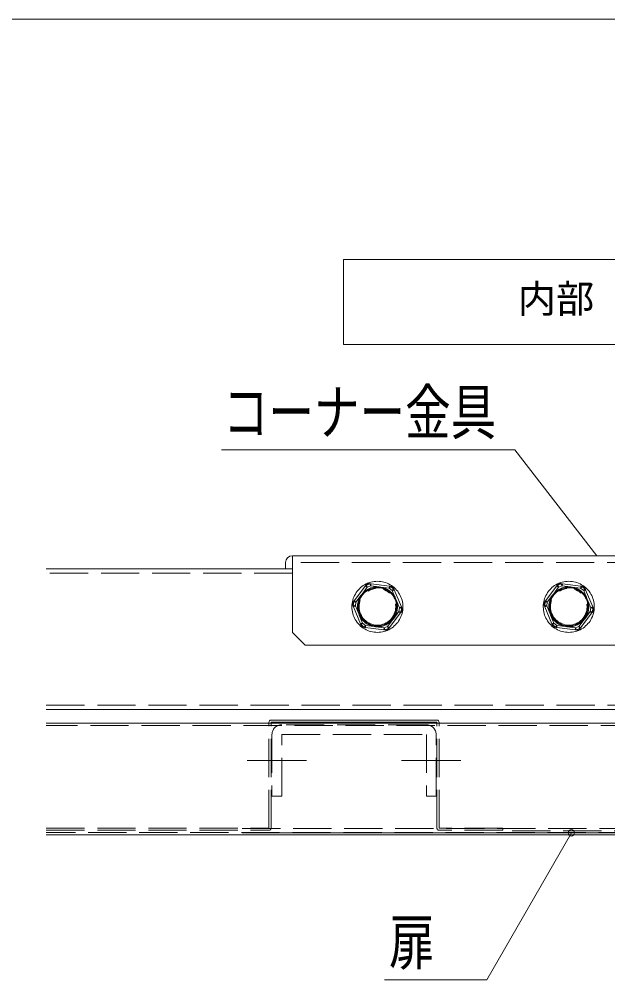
# Model space of a CAD drawing. Units: millimetres at full size, sheet at 1:3; details may follow other scales. Extents: x -616 to 554, y -508 to 310.
# Drawn here: x 136.7 to 275.1, y 83.9 to 309.5 of the extents above; entities that cross this region are included whole.
import ezdxf
from ezdxf.enums import TextEntityAlignment as Align

# ---------------------------------------------------------------- set-up
doc = ezdxf.new("R2010")
doc.units = ezdxf.units.MM
doc.header["$LTSCALE"] = 3
doc.header["$PDMODE"] = 32
doc.header["$PDSIZE"] = 1.5
for name, pattern in [('CHAIN1', [8, 5, -1, 1, -1]), ('DASHED3', [4, 3, -1]), ('DOUBLE_CHAIN1', [8.8, 5, -1, 0.6, -0.6, 0.6, -1])]:
    doc.linetypes.add(name, pattern=pattern)
for name, color, linetype, lineweight in [('0-0', 2, 'Continuous', 9), ('0-1', 7, 'Continuous', 9), ('0-2', 7, 'Continuous', 9), ('0-3', 7, 'Continuous', 9), ('0-7', 5, 'DASHED3', 9), ('0-8', 3, 'DOUBLE_CHAIN1', 9), ('0-A', 7, 'Continuous', 9), ('0-E', 7, 'Continuous', 9)]:
    doc.layers.add(name, color=color, linetype=linetype, lineweight=lineweight)
doc.styles.add('ＭＳ ゴシック', font='')
doc.styles.get('ＭＳ ゴシック').set_extended_font_data('MS Gothic')

msp = doc.modelspace()

# ---------------------------------------------------------------- linework, layer by layer
at = {"layer": '0-0', "color": 7, "linetype": 'CHAIN1'}
for p, q in [((204.294, 135.373), (190.294, 135.373)), ((226.594, 135.373), (240.594, 135.373))]:
    msp.add_line(p, q, dxfattribs=at)
at = {"layer": '0-1', "color": 5}
msp.add_line((553.696, 309.522), (-616.304, 309.522), dxfattribs=at)
at = {"layer": '0-2'}
msp.add_lwpolyline([(212.948, 253.084), (212.948, 233.084), (312.948, 233.084), (312.948, 253.084)], close=True, dxfattribs=at)
at = {"layer": '0-2', "color": 6}
for points in [[(184.313, 208.351), (253.267, 208.351), (272.561, 183.473)], [(222.583, 83.853), (246.698, 83.853), (266.548, 118.373)]]:
    msp.add_lwpolyline(points, dxfattribs=at)
at = {"layer": '0-2'}
msp.add_point((266.548, 118.373), dxfattribs=at)
at = {"layer": '0-3'}
for p, q in [((143.079, 180.373), (200.944, 180.373)), ((390.444, 147.373), (143.079, 147.373)), ((234.944, 144.873), (195.944, 144.873)), ((318.444, 144.173), (143.079, 144.173)), ((195.444, 144.373), (195.444, 144.173)), ((234.944, 144.373), (195.944, 144.373)), ((195.944, 144.373), (195.944, 144.173)), ((234.944, 144.373), (234.944, 144.173)), ((235.444, 144.373), (235.444, 144.173)), ((384.844, 117.873), (143.079, 117.873)), ((389.944, 118.373), (189.127, 118.373))]:
    msp.add_line(p, q, dxfattribs=at)
at = {"layer": '0-3', "linetype": 'DASHED3'}
for p, q in [((318.444, 143.573), (143.079, 143.573)), ((195.444, 119.473), (195.444, 144.173)), ((195.944, 119.473), (195.944, 144.173)), ((232.444, 143.773), (198.444, 143.773)), ((234.944, 119.473), (234.944, 144.173)), ((235.444, 119.473), (235.444, 144.173)), ((143.079, 119.473), (195.444, 119.473)), ((143.079, 118.973), (195.444, 118.973)), ((365.944, 118.473), (143.079, 118.473)), ((250.444, 118.973), (235.444, 118.973)), ((252.644, 118.873), (365.944, 118.873))]:
    msp.add_line(p, q, dxfattribs=at)
for points in [[(196.144, 141.473), (196.144, 126.973), (198.444, 126.973), (198.444, 141.473)], [(198.444, 141.473), (232.444, 141.473), (232.444, 126.973), (234.744, 126.973), (234.744, 141.473)], [(250.444, 118.973), (250.444, 119.473), (235.444, 119.473)]]:
    msp.add_lwpolyline(points, dxfattribs=at)
at = {"layer": '0-3'}
for centre, start, end in [((195.944, 144.373), 90, 180), ((234.944, 144.373), 0, 90)]:
    msp.add_arc(centre, 0.5, start, end, dxfattribs=at)
at = {"layer": '0-3', "linetype": 'DASHED3'}
for centre, radius, start, end in [((198.444, 141.473), 2.3, 90, 180), ((232.444, 141.473), 2.3, 0, 90), ((195.444, 119.473), 0.5, 270, 0), ((235.444, 119.473), 0.5, 180, 270)]:
    msp.add_arc(centre, radius, start, end, dxfattribs=at)
at = {"layer": '0-7'}
for p, q in [((283.944, 181.873), (200.944, 181.873)), ((200.944, 179.373), (143.079, 179.373)), ((143.079, 148.373), (366.444, 148.373)), ((189.127, 119.373), (389.944, 119.373))]:
    msp.add_line(p, q, dxfattribs=at)
at = {"layer": '0-8'}
for p, q in [((218.153, 176.373), (218.646, 177.015)), ((218.677, 176.939), (218.36, 176.526)), ((218.36, 176.526), (219.194, 176.872)), ((219.383, 176.414), (218.55, 176.068)), ((218.646, 177.015), (219.449, 176.91)), ((219.194, 176.872), (218.677, 176.939)), ((221.367, 176.154), (219.383, 176.414)), ((221.367, 176.154), (221.744, 176.104)), ((223.792, 176.34), (224.595, 176.234)), ((224.029, 176.237), (224.745, 175.688)), ((224.545, 176.169), (224.029, 176.237)), ((224.745, 175.688), (224.545, 176.169)), ((224.595, 176.234), (224.905, 175.486)), ((263.153, 176.373), (263.646, 177.015)), ((263.677, 176.939), (263.36, 176.526)), ((263.36, 176.526), (264.194, 176.872)), ((264.383, 176.414), (263.55, 176.068)), ((263.646, 177.015), (264.449, 176.91)), ((264.194, 176.872), (263.677, 176.939)), ((266.367, 176.154), (264.383, 176.414)), ((266.367, 176.154), (266.744, 176.104)), ((268.792, 176.34), (269.595, 176.234)), ((269.029, 176.237), (269.745, 175.688)), ((269.545, 176.169), (269.029, 176.237)), ((269.745, 175.688), (269.545, 176.169)), ((269.595, 176.234), (269.905, 175.486)), ((217.102, 174.179), (215.885, 172.592)), ((224.905, 175.486), (226.583, 171.44)), ((262.102, 174.179), (260.885, 172.592)), ((269.905, 175.486), (271.583, 171.44)), ((214.995, 172.253), (215.488, 172.896)), ((215.305, 171.506), (214.995, 172.253)), ((215.276, 171.762), (215.393, 172.656)), ((215.885, 172.592), (215.767, 171.697)), ((215.767, 171.697), (216.533, 169.849)), ((225.209, 173.447), (225.355, 173.096)), ((226.121, 171.248), (225.355, 173.096)), ((259.995, 172.253), (260.488, 172.896)), ((260.305, 171.506), (259.995, 172.253)), ((260.276, 171.762), (260.393, 172.656)), ((260.885, 172.592), (260.767, 171.697)), ((260.767, 171.697), (261.533, 169.849)), ((270.209, 173.447), (270.355, 173.096)), ((271.121, 171.248), (270.355, 173.096)), ((216.983, 167.459), (215.305, 171.506)), ((216.679, 169.498), (216.533, 169.849)), ((216.679, 169.498), (217.445, 167.65)), ((216.721, 169.918), (216.861, 169.582)), ((224.787, 168.766), (226.004, 170.354)), ((226.004, 170.354), (226.121, 171.248)), ((226.893, 170.692), (226.401, 170.049)), ((226.613, 171.184), (226.495, 170.289)), ((226.495, 170.289), (226.812, 170.702)), ((226.583, 171.44), (226.893, 170.692)), ((226.812, 170.702), (226.613, 171.184)), ((261.983, 167.459), (260.305, 171.506)), ((261.679, 169.498), (261.533, 169.849)), ((261.679, 169.498), (262.445, 167.65)), ((261.721, 169.918), (261.861, 169.582)), ((269.787, 168.766), (271.004, 170.354)), ((271.004, 170.354), (271.121, 171.248)), ((271.893, 170.692), (271.401, 170.049)), ((271.613, 171.184), (271.495, 170.289)), ((271.495, 170.289), (271.812, 170.702)), ((271.583, 171.44), (271.893, 170.692)), ((271.812, 170.702), (271.613, 171.184)), ((217.294, 166.711), (216.983, 167.459)), ((217.86, 166.708), (217.144, 167.257)), ((217.144, 167.257), (217.343, 166.776)), ((217.445, 167.65), (218.161, 167.101)), ((224.402, 168.592), (224.623, 168.881)), ((224.787, 168.766), (224.555, 168.464)), ((262.294, 166.711), (261.983, 167.459)), ((262.86, 166.708), (262.144, 167.257)), ((262.144, 167.257), (262.343, 166.776)), ((262.445, 167.65), (263.161, 167.101)), ((269.402, 168.592), (269.623, 168.881)), ((269.787, 168.766), (269.555, 168.464)), ((218.096, 166.606), (217.294, 166.711)), ((217.343, 166.776), (217.86, 166.708)), ((220.522, 166.792), (220.145, 166.841)), ((220.522, 166.792), (222.505, 166.531)), ((223.242, 165.93), (222.44, 166.036)), ((222.505, 166.531), (223.338, 166.877)), ((223.528, 166.419), (222.695, 166.074)), ((222.695, 166.074), (223.211, 166.006)), ((223.211, 166.006), (223.528, 166.419)), ((223.735, 166.573), (223.242, 165.93)), ((263.096, 166.606), (262.294, 166.711)), ((262.343, 166.776), (262.86, 166.708)), ((265.522, 166.792), (265.145, 166.841)), ((265.522, 166.792), (267.505, 166.531)), ((268.242, 165.93), (267.44, 166.036)), ((267.505, 166.531), (268.338, 166.877)), ((268.528, 166.419), (267.695, 166.074)), ((267.695, 166.074), (268.211, 166.006)), ((268.211, 166.006), (268.528, 166.419)), ((268.735, 166.573), (268.242, 165.93))]:
    msp.add_line(p, q, dxfattribs=at)
for points in [[(215.488, 172.896), (218.153, 176.373), (218.161, 176.367), (218.184, 176.349), (218.22, 176.321), (218.27, 176.283), (218.33, 176.237), (218.398, 176.185), (218.473, 176.128), (218.55, 176.068), (217.333, 174.481)], [(218.36, 176.526), (218.368, 176.508), (218.381, 176.475), (218.4, 176.43), (218.424, 176.373), (218.452, 176.306), (218.483, 176.231), (218.516, 176.151), (218.55, 176.068)], [(219.383, 176.414), (219.349, 176.496), (219.316, 176.576), (219.285, 176.651), (219.257, 176.718), (219.234, 176.775), (219.215, 176.821), (219.201, 176.853), (219.194, 176.872)], [(219.449, 176.91), (219.447, 176.9), (219.444, 176.872), (219.438, 176.826), (219.429, 176.764), (219.42, 176.689), (219.408, 176.604), (219.396, 176.511), (219.383, 176.414)], [(219.449, 176.91), (223.792, 176.34), (223.791, 176.33), (223.787, 176.302), (223.781, 176.256), (223.773, 176.194), (223.763, 176.119), (223.752, 176.033), (223.74, 175.94), (223.727, 175.844), (221.744, 176.104)], [(221.367, 176.154), (221.363, 176.115), (221.36, 176.077), (221.357, 176.043), (221.354, 176.013), (221.352, 175.988), (221.35, 175.97), (221.349, 175.958), (221.349, 175.954)], [(221.744, 176.104), (221.737, 176.066), (221.731, 176.029), (221.725, 175.995), (221.72, 175.965), (221.716, 175.94), (221.712, 175.922), (221.71, 175.911), (221.71, 175.907), (221.349, 175.954)], [(224.029, 176.237), (224.017, 176.221), (223.995, 176.193), (223.965, 176.154), (223.928, 176.105), (223.883, 176.048), (223.834, 175.983), (223.782, 175.915), (223.727, 175.844)], [(260.488, 172.896), (263.153, 176.373), (263.161, 176.367), (263.184, 176.349), (263.22, 176.321), (263.27, 176.283), (263.33, 176.237), (263.398, 176.185), (263.473, 176.128), (263.55, 176.068), (262.333, 174.481)], [(263.36, 176.526), (263.368, 176.508), (263.381, 176.475), (263.4, 176.43), (263.424, 176.373), (263.452, 176.306), (263.483, 176.231), (263.516, 176.151), (263.55, 176.068)], [(264.383, 176.414), (264.349, 176.496), (264.316, 176.576), (264.285, 176.651), (264.257, 176.718), (264.234, 176.775), (264.215, 176.821), (264.201, 176.853), (264.194, 176.872)], [(264.449, 176.91), (264.447, 176.9), (264.444, 176.872), (264.438, 176.826), (264.429, 176.764), (264.42, 176.689), (264.408, 176.604), (264.396, 176.511), (264.383, 176.414)], [(264.449, 176.91), (268.792, 176.34), (268.791, 176.33), (268.787, 176.302), (268.781, 176.256), (268.773, 176.194), (268.763, 176.119), (268.752, 176.033), (268.74, 175.94), (268.727, 175.844), (266.744, 176.104)], [(266.367, 176.154), (266.363, 176.115), (266.36, 176.077), (266.357, 176.043), (266.354, 176.013), (266.352, 175.988), (266.35, 175.97), (266.349, 175.958), (266.349, 175.954)], [(266.744, 176.104), (266.737, 176.066), (266.731, 176.029), (266.725, 175.995), (266.72, 175.965), (266.716, 175.94), (266.712, 175.922), (266.71, 175.911), (266.71, 175.907), (266.349, 175.954)], [(269.029, 176.237), (269.017, 176.221), (268.995, 176.193), (268.965, 176.154), (268.928, 176.105), (268.883, 176.048), (268.834, 175.983), (268.782, 175.915), (268.727, 175.844)], [(225.209, 173.447), (224.443, 175.295), (223.727, 175.844)], [(224.443, 175.295), (224.497, 175.366), (224.55, 175.435), (224.599, 175.499), (224.643, 175.556), (224.681, 175.605), (224.711, 175.645), (224.733, 175.672), (224.745, 175.688)], [(224.905, 175.486), (224.896, 175.483), (224.87, 175.472), (224.827, 175.454), (224.77, 175.43), (224.7, 175.401), (224.62, 175.368), (224.533, 175.332), (224.443, 175.295)], [(270.209, 173.447), (269.443, 175.295), (268.727, 175.844)], [(269.443, 175.295), (269.497, 175.366), (269.55, 175.435), (269.599, 175.499), (269.643, 175.556), (269.681, 175.605), (269.711, 175.645), (269.733, 175.672), (269.745, 175.688)], [(269.905, 175.486), (269.896, 175.483), (269.87, 175.472), (269.827, 175.454), (269.77, 175.43), (269.7, 175.401), (269.62, 175.368), (269.533, 175.332), (269.443, 175.295)], [(214.995, 172.253), (215.004, 172.252), (215.032, 172.249), (215.076, 172.243)], [(215.393, 172.656), (215.076, 172.243), (215.276, 171.762)], [(215.276, 171.762), (215.295, 171.759), (215.33, 171.755), (215.379, 171.748), (215.441, 171.74), (215.513, 171.731), (215.593, 171.72), (215.678, 171.709), (215.767, 171.697)], [(215.305, 171.506), (215.314, 171.509), (215.34, 171.52), (215.383, 171.538), (215.441, 171.562), (215.511, 171.591), (215.59, 171.624), (215.677, 171.66), (215.767, 171.697)], [(215.885, 172.592), (215.796, 172.603), (215.71, 172.614), (215.63, 172.625), (215.558, 172.634), (215.497, 172.643), (215.448, 172.649), (215.413, 172.654), (215.393, 172.656)], [(215.488, 172.896), (215.495, 172.89), (215.518, 172.873), (215.555, 172.845), (215.604, 172.807), (215.664, 172.761), (215.733, 172.708), (215.807, 172.651), (215.885, 172.592)], [(225.209, 173.447), (225.174, 173.431), (225.14, 173.415), (225.108, 173.4), (225.081, 173.388), (225.058, 173.377), (225.042, 173.369), (225.031, 173.365), (225.028, 173.363)], [(225.355, 173.096), (225.318, 173.082), (225.283, 173.069), (225.251, 173.057), (225.222, 173.047), (225.199, 173.038), (225.182, 173.032), (225.171, 173.028), (225.167, 173.027), (225.028, 173.363)], [(259.995, 172.253), (260.004, 172.252), (260.032, 172.249), (260.076, 172.243)], [(260.393, 172.656), (260.076, 172.243), (260.276, 171.762)], [(260.276, 171.762), (260.295, 171.759), (260.33, 171.755), (260.379, 171.748), (260.441, 171.74), (260.513, 171.731), (260.593, 171.72), (260.678, 171.709), (260.767, 171.697)], [(260.305, 171.506), (260.314, 171.509), (260.34, 171.52), (260.383, 171.538), (260.441, 171.562), (260.511, 171.591), (260.59, 171.624), (260.677, 171.66), (260.767, 171.697)], [(260.885, 172.592), (260.796, 172.603), (260.71, 172.614), (260.63, 172.625), (260.558, 172.634), (260.497, 172.643), (260.448, 172.649), (260.413, 172.654), (260.393, 172.656)], [(260.488, 172.896), (260.495, 172.89), (260.518, 172.873), (260.555, 172.845), (260.604, 172.807), (260.664, 172.761), (260.733, 172.708), (260.807, 172.651), (260.885, 172.592)], [(270.209, 173.447), (270.174, 173.431), (270.14, 173.415), (270.108, 173.4), (270.081, 173.388), (270.058, 173.377), (270.042, 173.369), (270.031, 173.365), (270.028, 173.363)], [(270.355, 173.096), (270.318, 173.082), (270.283, 173.069), (270.251, 173.057), (270.222, 173.047), (270.199, 173.038), (270.182, 173.032), (270.171, 173.028), (270.167, 173.027), (270.028, 173.363)], [(216.721, 169.918), (216.717, 169.917), (216.707, 169.913), (216.689, 169.907), (216.666, 169.898), (216.638, 169.888), (216.605, 169.876), (216.57, 169.863), (216.533, 169.849)], [(216.861, 169.582), (216.857, 169.581), (216.847, 169.576), (216.83, 169.568), (216.807, 169.558), (216.78, 169.545), (216.748, 169.53), (216.714, 169.515), (216.679, 169.498)], [(226.401, 170.049), (223.735, 166.573), (223.338, 166.877), (224.555, 168.464)], [(226.401, 170.049), (226.393, 170.055), (226.37, 170.073), (226.334, 170.101), (226.284, 170.139), (226.224, 170.185), (226.156, 170.237), (226.081, 170.294), (226.004, 170.354)], [(226.004, 170.354), (226.092, 170.342), (226.178, 170.331), (226.258, 170.32), (226.33, 170.311), (226.392, 170.303), (226.441, 170.296), (226.476, 170.292), (226.495, 170.289)], [(226.583, 171.44), (226.574, 171.436), (226.548, 171.425), (226.505, 171.407), (226.448, 171.383), (226.378, 171.354), (226.298, 171.321), (226.211, 171.285), (226.121, 171.248)], [(226.613, 171.184), (226.593, 171.186), (226.558, 171.191), (226.509, 171.197), (226.448, 171.205), (226.376, 171.215), (226.296, 171.225), (226.21, 171.236), (226.121, 171.248)], [(226.893, 170.692), (226.884, 170.693), (226.857, 170.697), (226.812, 170.702)], [(261.721, 169.918), (261.717, 169.917), (261.707, 169.913), (261.689, 169.907), (261.666, 169.898), (261.638, 169.888), (261.605, 169.876), (261.57, 169.863), (261.533, 169.849)], [(261.861, 169.582), (261.857, 169.581), (261.847, 169.576), (261.83, 169.568), (261.807, 169.558), (261.78, 169.545), (261.748, 169.53), (261.714, 169.515), (261.679, 169.498)], [(271.401, 170.049), (268.735, 166.573), (268.338, 166.877), (269.555, 168.464)], [(271.401, 170.049), (271.393, 170.055), (271.37, 170.073), (271.334, 170.101), (271.284, 170.139), (271.224, 170.185), (271.156, 170.237), (271.081, 170.294), (271.004, 170.354)], [(271.004, 170.354), (271.092, 170.342), (271.178, 170.331), (271.258, 170.32), (271.33, 170.311), (271.392, 170.303), (271.441, 170.296), (271.476, 170.292), (271.495, 170.289)], [(271.583, 171.44), (271.574, 171.436), (271.548, 171.425), (271.505, 171.407), (271.448, 171.383), (271.378, 171.354), (271.298, 171.321), (271.211, 171.285), (271.121, 171.248)], [(271.613, 171.184), (271.593, 171.186), (271.558, 171.191), (271.509, 171.197), (271.448, 171.205), (271.376, 171.215), (271.296, 171.225), (271.21, 171.236), (271.121, 171.248)], [(271.893, 170.692), (271.884, 170.693), (271.857, 170.697), (271.812, 170.702)], [(216.983, 167.459), (216.992, 167.462), (217.019, 167.473), (217.061, 167.491), (217.119, 167.515), (217.189, 167.544), (217.269, 167.577), (217.355, 167.613), (217.445, 167.65)], [(217.445, 167.65), (217.391, 167.579), (217.338, 167.511), (217.289, 167.447), (217.245, 167.389), (217.207, 167.34), (217.177, 167.301), (217.156, 167.273), (217.144, 167.257)], [(217.86, 166.708), (217.872, 166.724), (217.893, 166.752), (217.923, 166.791), (217.961, 166.84), (218.005, 166.898), (218.054, 166.962), (218.107, 167.03), (218.161, 167.101)], [(222.44, 166.036), (218.096, 166.606), (218.097, 166.615), (218.101, 166.643), (218.107, 166.689), (218.115, 166.751), (218.125, 166.826), (218.136, 166.912), (218.148, 167.005), (218.161, 167.101), (220.145, 166.841)], [(220.179, 167.038), (220.54, 166.991), (220.522, 166.792)], [(224.402, 168.592), (224.405, 168.59), (224.413, 168.583), (224.428, 168.571), (224.447, 168.555), (224.47, 168.535), (224.496, 168.513), (224.525, 168.489), (224.555, 168.464)], [(224.787, 168.766), (224.755, 168.789), (224.724, 168.81), (224.696, 168.83), (224.671, 168.848), (224.651, 168.862), (224.636, 168.873), (224.626, 168.879), (224.623, 168.881)], [(261.983, 167.459), (261.992, 167.462), (262.019, 167.473), (262.061, 167.491), (262.119, 167.515), (262.189, 167.544), (262.269, 167.577), (262.355, 167.613), (262.445, 167.65)], [(262.445, 167.65), (262.391, 167.579), (262.338, 167.511), (262.289, 167.447), (262.245, 167.389), (262.207, 167.34), (262.177, 167.301), (262.156, 167.273), (262.144, 167.257)], [(262.86, 166.708), (262.872, 166.724), (262.893, 166.752), (262.923, 166.791), (262.961, 166.84), (263.005, 166.898), (263.054, 166.962), (263.107, 167.03), (263.161, 167.101)], [(267.44, 166.036), (263.096, 166.606), (263.097, 166.615), (263.101, 166.643), (263.107, 166.689), (263.115, 166.751), (263.125, 166.826), (263.136, 166.912), (263.148, 167.005), (263.161, 167.101), (265.145, 166.841)], [(265.179, 167.038), (265.54, 166.991), (265.522, 166.792)], [(269.402, 168.592), (269.405, 168.59), (269.413, 168.583), (269.428, 168.571), (269.447, 168.555), (269.47, 168.535), (269.496, 168.513), (269.525, 168.489), (269.555, 168.464)], [(269.787, 168.766), (269.755, 168.789), (269.724, 168.81), (269.696, 168.83), (269.671, 168.848), (269.651, 168.862), (269.636, 168.873), (269.626, 168.879), (269.623, 168.881)], [(222.44, 166.036), (222.441, 166.045), (222.445, 166.073), (222.451, 166.119), (222.459, 166.181), (222.469, 166.256), (222.48, 166.342), (222.492, 166.435), (222.505, 166.531)], [(222.505, 166.531), (222.539, 166.449), (222.572, 166.369), (222.603, 166.294), (222.631, 166.227), (222.655, 166.17), (222.674, 166.124), (222.687, 166.092), (222.695, 166.074)], [(223.528, 166.419), (223.52, 166.437), (223.507, 166.47), (223.488, 166.515), (223.464, 166.573), (223.437, 166.64), (223.406, 166.714), (223.372, 166.794), (223.338, 166.877)], [(267.44, 166.036), (267.441, 166.045), (267.445, 166.073), (267.451, 166.119), (267.459, 166.181), (267.469, 166.256), (267.48, 166.342), (267.492, 166.435), (267.505, 166.531)], [(267.505, 166.531), (267.539, 166.449), (267.572, 166.369), (267.603, 166.294), (267.631, 166.227), (267.655, 166.17), (267.674, 166.124), (267.687, 166.092), (267.695, 166.074)], [(268.528, 166.419), (268.52, 166.437), (268.507, 166.47), (268.488, 166.515), (268.464, 166.573), (268.437, 166.64), (268.406, 166.714), (268.372, 166.794), (268.338, 166.877)]]:
    msp.add_lwpolyline(points, dxfattribs=at)
for points in [[(217.487, 174.353), (217.265, 174.064), (217.102, 174.179), (217.333, 174.481), (217.363, 174.456), (217.392, 174.432), (217.418, 174.41), (217.442, 174.39), (217.461, 174.374), (217.475, 174.363), (217.484, 174.355)], [(262.487, 174.353), (262.265, 174.064), (262.102, 174.179), (262.333, 174.481), (262.363, 174.456), (262.392, 174.432), (262.418, 174.41), (262.442, 174.39), (262.461, 174.374), (262.475, 174.363), (262.484, 174.355)]]:
    msp.add_lwpolyline(points, close=True, dxfattribs=at)
for centre in [(220.944, 171.473), (265.944, 171.473)]:
    msp.add_circle(centre, 4.3, dxfattribs=at)
for centre, radius, start, end in [((220.944, 171.473), 6, 112.52267, 172.52267), ((220.944, 171.473), 4.7, 84.8412, 140.20415), ((218.527, 176.086), 0.471, 110.6917, 142.47032), ((220.944, 171.473), 6, 52.52267, 112.52267), ((197.369, 168.153), 23.049, 22.4098, 22.61297), ((219.388, 176.443), 0.471, 82.58415, 114.34503), ((220.944, 171.473), 4.7, 24.8412, 80.20415), ((223.731, 175.873), 0.47, 50.68387, 82.47172), ((244.292, 161.087), 24.848, 142.44038, 142.62882), ((220.944, 171.473), 6, 352.52267, 52.52267), ((265.944, 171.473), 6, 112.52267, 172.52267), ((265.944, 171.473), 4.7, 84.8412, 140.20415), ((263.527, 176.086), 0.471, 110.6917, 142.47032), ((265.944, 171.473), 6, 52.52267, 112.52267), ((242.369, 168.153), 23.049, 22.4098, 22.61297), ((264.388, 176.443), 0.471, 82.58415, 114.34503), ((265.944, 171.473), 4.7, 24.8412, 80.20415), ((268.731, 175.873), 0.47, 50.68387, 82.47172), ((289.292, 161.087), 24.848, 142.44038, 142.62882), ((265.944, 171.473), 6, 352.52267, 52.52267), ((220.944, 171.473), 4.7, 144.8412, 200.20415), ((220.944, 171.473), 4.5, 144.8412, 200.20415), ((220.944, 171.473), 4.5, 84.8412, 140.20415), ((220.944, 171.473), 4.5, 24.8412, 80.20415), ((224.47, 175.305), 0.471, 22.59037, 54.34848), ((265.944, 171.473), 4.7, 144.8412, 200.20415), ((265.944, 171.473), 4.5, 144.8412, 200.20415), ((265.944, 171.473), 4.5, 84.8412, 140.20415), ((265.944, 171.473), 4.5, 24.8412, 80.20415), ((269.47, 175.305), 0.471, 22.59037, 54.34848), ((220.944, 171.473), 6, 172.52267, 232.52267), ((215.74, 171.686), 0.471, 170.70193, 202.47234), ((215.861, 172.61), 0.47, 142.5721, 174.36152), ((220.944, 171.473), 4.5, 324.8412, 20.20415), ((220.944, 171.473), 4.7, 324.8412, 20.20415), ((265.944, 171.473), 6, 172.52267, 232.52267), ((260.74, 171.686), 0.471, 170.70193, 202.47234), ((260.861, 172.61), 0.47, 142.5721, 174.36152), ((265.944, 171.473), 4.5, 324.8412, 20.20415), ((265.944, 171.473), 4.7, 324.8412, 20.20415), ((220.944, 171.473), 4.7, 204.8412, 260.20415), ((220.944, 171.473), 4.5, 204.8412, 260.20415), ((220.944, 171.473), 6, 292.52267, 352.52267), ((226.027, 170.335), 0.47, 322.5721, 354.36152), ((226.148, 171.26), 0.471, 350.702, 22.47227), ((265.944, 171.473), 4.7, 204.8412, 260.20415), ((265.944, 171.473), 4.5, 204.8412, 260.20415), ((265.944, 171.473), 6, 292.52267, 352.52267), ((271.027, 170.335), 0.47, 322.5721, 354.36152), ((271.148, 171.26), 0.471, 350.702, 22.47227), ((217.418, 167.639), 0.471, 202.57013, 234.34797), ((54.752, 195.503), 167.858, 350.16844, 350.23671), ((220.944, 171.473), 4.7, 264.8412, 320.20415), ((220.944, 171.473), 4.5, 264.8412, 320.20415), ((262.418, 167.639), 0.471, 202.57013, 234.34797), ((99.752, 195.503), 167.858, 350.16844, 350.23671), ((265.944, 171.473), 4.7, 264.8412, 320.20415), ((265.944, 171.473), 4.5, 264.8412, 320.20415), ((220.944, 171.473), 6, 232.52267, 292.52267), ((197.037, 182.287), 25.553, 322.44298, 322.62622), ((218.158, 167.072), 0.47, 230.68586, 262.46973), ((222.501, 166.503), 0.471, 262.58415, 294.34503), ((244.52, 174.793), 23.049, 202.4098, 202.61297), ((223.362, 166.859), 0.471, 290.69376, 322.46827), ((265.944, 171.473), 6, 232.52267, 292.52267), ((242.037, 182.287), 25.553, 322.44298, 322.62622), ((263.158, 167.072), 0.47, 230.68586, 262.46973), ((267.501, 166.503), 0.471, 262.58415, 294.34503), ((289.52, 174.793), 23.049, 202.4098, 202.61297), ((268.362, 166.859), 0.471, 290.69376, 322.46827)]:
    msp.add_arc(centre, radius, start, end, dxfattribs=at)
at = {"layer": '0-E'}
for p, q in [((354.344, 183.473), (200.944, 183.473)), ((200.944, 183.473), (200.944, 165.473)), ((199.344, 181.873), (199.344, 180.373)), ((203.944, 162.473), (200.944, 165.473)), ((203.944, 162.473), (280.944, 162.473))]:
    msp.add_line(p, q, dxfattribs=at)
msp.add_arc((200.944, 181.873), 1.6, 90, 180, dxfattribs=at)

# ---------------------------------------------------------------- texts
at = {"layer": '0-2', "style": 'ＭＳ ゴシック'}
msp.add_text('内部', height=6.598, dxfattribs=at).set_placement((253.933, 238.584), align=Align.BOTTOM_LEFT)
at = {"layer": '0-A', "style": 'ＭＳ ゴシック', "width": 0.75}
for s, p in [('コーナー金具', (184.614, 208.847)), ('扉', (223.669, 84.349))]:
    msp.add_text(s, height=10.47, dxfattribs=at).set_placement(p, align=Align.BOTTOM_LEFT)

doc.saveas('drawing.dxf')
